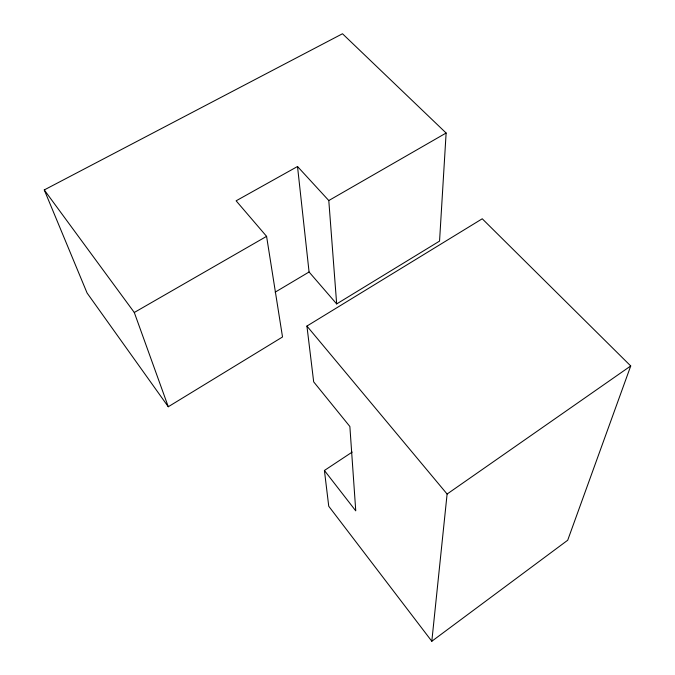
<?xml version="1.0" encoding="UTF-8"?>
<svg xmlns="http://www.w3.org/2000/svg" width="675" height="675" viewBox="0 0 675 675"><rect width="100%" height="100%" fill="white"/><g stroke="black" fill="none" stroke-linecap="round" stroke-linejoin="round"><path stroke-width="1.01" d="M446.124 133.017L439.552 241.102L336.673 303.919L309.074 271.991L297.515 166.506L236.123 200.812L266.583 236.351L282.521 336.985L168.278 406.747L87.083 293.009L44.272 189.928L342.487 33.75L446.124 133.017L328.793 200.543L336.673 303.919M431.814 641.25L447.103 494.041L306.923 326.067L482.245 218.784L630.728 365.96L567.7 540.236L431.814 641.25L328.742 506.233L324.413 470.475L352.181 452.09M447.103 494.041L630.728 365.96M275.172 292.165L309.074 271.991M168.278 406.747L134.291 312.483L266.583 236.351M297.515 166.506L328.793 200.543M324.413 470.475L355.759 510.857L349.869 426.499L313.681 381.864L306.923 326.067M44.272 189.928L134.291 312.483"/></g></svg>
